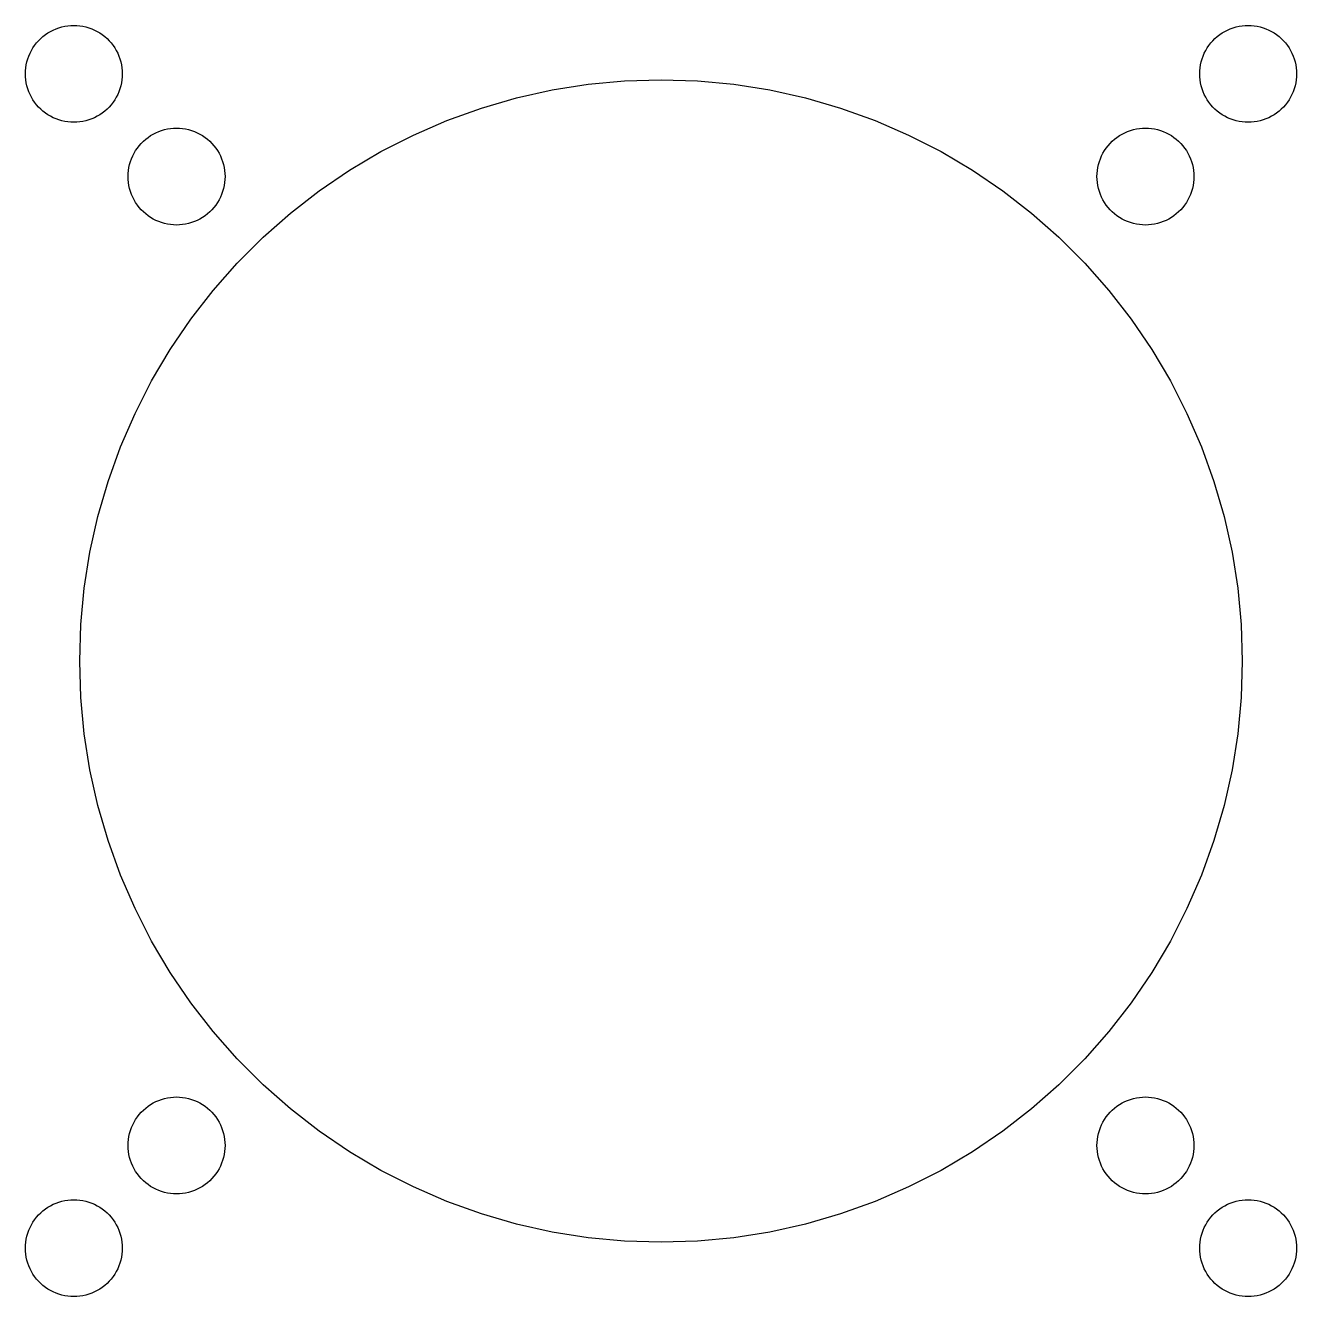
# Model space of a CAD drawing. Header units: metres. Extents: x 0 to 448, y 0 to 625.
# Drawn here: x 280.8 to 346.4, y 279.6 to 345.2 of the extents above; entities that cross this region are included whole.
import ezdxf

# ---------------------------------------------------------------- set-up
doc = ezdxf.new("R2010")
doc.units = ezdxf.units.M

msp = doc.modelspace()

# ---------------------------------------------------------------- linework, layer by layer
for p, q in [((282.38, 345.024), (282.527, 345.078)), ((282.527, 345.078), (282.678, 345.121)), ((282.678, 345.121), (282.832, 345.156)), ((282.832, 345.156), (282.987, 345.18)), ((282.987, 345.18), (283.143, 345.195)), ((283.143, 345.195), (283.3, 345.2)), ((283.3, 345.2), (283.457, 345.195)), ((283.457, 345.195), (283.613, 345.18)), ((283.613, 345.18), (283.768, 345.156)), ((283.768, 345.156), (283.922, 345.121)), ((283.922, 345.121), (284.073, 345.078)), ((284.073, 345.078), (284.22, 345.024)), ((342.98, 345.024), (343.127, 345.078)), ((343.127, 345.078), (343.278, 345.121)), ((343.278, 345.121), (343.432, 345.156)), ((343.432, 345.156), (343.587, 345.18)), ((343.587, 345.18), (343.743, 345.195)), ((343.743, 345.195), (343.9, 345.2)), ((343.9, 345.2), (344.057, 345.195)), ((344.057, 345.195), (344.213, 345.18)), ((344.213, 345.18), (344.368, 345.156)), ((344.368, 345.156), (344.522, 345.121)), ((344.522, 345.121), (344.673, 345.078)), ((344.673, 345.078), (344.82, 345.024)), ((281.374, 344.294), (281.478, 344.411)), ((281.478, 344.411), (281.589, 344.522)), ((281.589, 344.522), (281.706, 344.626)), ((281.706, 344.626), (281.831, 344.723)), ((281.831, 344.723), (281.96, 344.811)), ((281.96, 344.811), (282.096, 344.891)), ((282.096, 344.891), (282.236, 344.962)), ((282.236, 344.962), (282.38, 345.024)), ((284.22, 345.024), (284.364, 344.962)), ((284.364, 344.962), (284.504, 344.891)), ((284.504, 344.891), (284.64, 344.811)), ((284.64, 344.811), (284.769, 344.723)), ((284.769, 344.723), (284.894, 344.626)), ((284.894, 344.626), (285.011, 344.522)), ((285.011, 344.522), (285.122, 344.411)), ((285.122, 344.411), (285.226, 344.294)), ((341.974, 344.294), (342.078, 344.411)), ((342.078, 344.411), (342.189, 344.522)), ((342.189, 344.522), (342.306, 344.626)), ((342.306, 344.626), (342.431, 344.723)), ((342.431, 344.723), (342.56, 344.811)), ((342.56, 344.811), (342.696, 344.891)), ((342.696, 344.891), (342.836, 344.962)), ((342.836, 344.962), (342.98, 345.024)), ((344.82, 345.024), (344.964, 344.962)), ((344.964, 344.962), (345.104, 344.891)), ((345.104, 344.891), (345.24, 344.811)), ((345.24, 344.811), (345.369, 344.723)), ((345.369, 344.723), (345.494, 344.626)), ((345.494, 344.626), (345.611, 344.522)), ((345.611, 344.522), (345.722, 344.411)), ((345.722, 344.411), (345.826, 344.294)), ((280.976, 343.62), (281.038, 343.764)), ((281.038, 343.764), (281.109, 343.904)), ((281.109, 343.904), (281.189, 344.04)), ((281.189, 344.04), (281.277, 344.169)), ((281.277, 344.169), (281.374, 344.294)), ((285.226, 344.294), (285.323, 344.169)), ((285.323, 344.169), (285.411, 344.04)), ((285.411, 344.04), (285.491, 343.904)), ((285.491, 343.904), (285.562, 343.764)), ((285.562, 343.764), (285.624, 343.62)), ((341.576, 343.62), (341.638, 343.764)), ((341.638, 343.764), (341.709, 343.904)), ((341.709, 343.904), (341.789, 344.04)), ((341.789, 344.04), (341.877, 344.169)), ((341.877, 344.169), (341.974, 344.294)), ((345.826, 344.294), (345.923, 344.169)), ((345.923, 344.169), (346.011, 344.04)), ((346.011, 344.04), (346.091, 343.904)), ((346.091, 343.904), (346.162, 343.764)), ((346.162, 343.764), (346.224, 343.62)), ((280.82, 343.013), (280.844, 343.168)), ((280.844, 343.168), (280.879, 343.322)), ((280.879, 343.322), (280.922, 343.473)), ((280.922, 343.473), (280.976, 343.62)), ((285.624, 343.62), (285.678, 343.473)), ((285.678, 343.473), (285.721, 343.322)), ((285.721, 343.322), (285.756, 343.168)), ((285.756, 343.168), (285.78, 343.013)), ((341.42, 343.013), (341.444, 343.168)), ((341.444, 343.168), (341.479, 343.322)), ((341.479, 343.322), (341.522, 343.473)), ((341.522, 343.473), (341.576, 343.62)), ((346.224, 343.62), (346.278, 343.473)), ((346.278, 343.473), (346.321, 343.322)), ((346.321, 343.322), (346.356, 343.168)), ((346.356, 343.168), (346.38, 343.013)), ((280.8, 342.7), (280.805, 342.857)), ((280.805, 342.543), (280.8, 342.7)), ((280.805, 342.857), (280.82, 343.013)), ((280.82, 342.387), (280.805, 342.543)), ((285.78, 343.013), (285.795, 342.857)), ((285.795, 342.543), (285.78, 342.387)), ((285.795, 342.857), (285.8, 342.7)), ((285.8, 342.7), (285.795, 342.543)), ((341.4, 342.7), (341.405, 342.857)), ((341.405, 342.543), (341.4, 342.7)), ((341.405, 342.857), (341.42, 343.013)), ((341.42, 342.387), (341.405, 342.543)), ((346.38, 343.013), (346.395, 342.857)), ((346.395, 342.543), (346.38, 342.387)), ((346.395, 342.857), (346.4, 342.7)), ((346.4, 342.7), (346.395, 342.543)), ((280.844, 342.232), (280.82, 342.387)), ((280.879, 342.078), (280.844, 342.232)), ((280.922, 341.927), (280.879, 342.078)), ((280.976, 341.78), (280.922, 341.927)), ((281.038, 341.636), (280.976, 341.78)), ((285.624, 341.78), (285.562, 341.636)), ((285.678, 341.927), (285.624, 341.78)), ((285.721, 342.078), (285.678, 341.927)), ((285.756, 342.232), (285.721, 342.078)), ((285.78, 342.387), (285.756, 342.232)), ((306.139, 341.457), (307.979, 341.869)), ((307.979, 341.869), (309.84, 342.163)), ((309.84, 342.163), (311.716, 342.341)), ((311.716, 342.341), (313.6, 342.4)), ((313.6, 342.4), (315.484, 342.341)), ((315.484, 342.341), (317.36, 342.163)), ((317.36, 342.163), (319.221, 341.869)), ((319.221, 341.869), (321.061, 341.457)), ((341.444, 342.232), (341.42, 342.387)), ((341.479, 342.078), (341.444, 342.232)), ((341.522, 341.927), (341.479, 342.078)), ((341.576, 341.78), (341.522, 341.927)), ((341.638, 341.636), (341.576, 341.78)), ((346.224, 341.78), (346.162, 341.636)), ((346.278, 341.927), (346.224, 341.78)), ((346.321, 342.078), (346.278, 341.927)), ((346.356, 342.232), (346.321, 342.078)), ((346.38, 342.387), (346.356, 342.232)), ((281.109, 341.496), (281.038, 341.636)), ((281.189, 341.36), (281.109, 341.496)), ((281.277, 341.231), (281.189, 341.36)), ((281.374, 341.106), (281.277, 341.231)), ((285.323, 341.231), (285.226, 341.106)), ((285.411, 341.36), (285.323, 341.231)), ((285.491, 341.496), (285.411, 341.36)), ((285.562, 341.636), (285.491, 341.496)), ((304.329, 340.932), (306.139, 341.457)), ((321.061, 341.457), (322.871, 340.932)), ((341.709, 341.496), (341.638, 341.636)), ((341.789, 341.36), (341.709, 341.496)), ((341.877, 341.231), (341.789, 341.36)), ((341.974, 341.106), (341.877, 341.231)), ((345.923, 341.231), (345.826, 341.106)), ((346.011, 341.36), (345.923, 341.231)), ((346.091, 341.496), (346.011, 341.36)), ((346.162, 341.636), (346.091, 341.496)), ((281.478, 340.989), (281.374, 341.106)), ((281.589, 340.878), (281.478, 340.989)), ((281.706, 340.774), (281.589, 340.878)), ((281.831, 340.677), (281.706, 340.774)), ((281.96, 340.589), (281.831, 340.677)), ((282.096, 340.509), (281.96, 340.589)), ((282.236, 340.438), (282.096, 340.509)), ((284.504, 340.509), (284.364, 340.438)), ((284.64, 340.589), (284.504, 340.509)), ((284.769, 340.677), (284.64, 340.589)), ((284.894, 340.774), (284.769, 340.677)), ((285.011, 340.878), (284.894, 340.774)), ((285.122, 340.989), (285.011, 340.878)), ((285.226, 341.106), (285.122, 340.989)), ((302.556, 340.293), (304.329, 340.932)), ((322.871, 340.932), (324.644, 340.293)), ((342.078, 340.989), (341.974, 341.106)), ((342.189, 340.878), (342.078, 340.989)), ((342.306, 340.774), (342.189, 340.878)), ((342.431, 340.677), (342.306, 340.774)), ((342.56, 340.589), (342.431, 340.677)), ((342.696, 340.509), (342.56, 340.589)), ((342.836, 340.438), (342.696, 340.509)), ((345.104, 340.509), (344.964, 340.438)), ((345.24, 340.589), (345.104, 340.509)), ((345.369, 340.677), (345.24, 340.589)), ((345.494, 340.774), (345.369, 340.677)), ((345.611, 340.878), (345.494, 340.774)), ((345.722, 340.989), (345.611, 340.878)), ((345.826, 341.106), (345.722, 340.989)), ((282.38, 340.376), (282.236, 340.438)), ((282.527, 340.322), (282.38, 340.376)), ((282.678, 340.279), (282.527, 340.322)), ((282.832, 340.244), (282.678, 340.279)), ((282.987, 340.22), (282.832, 340.244)), ((283.143, 340.205), (282.987, 340.22)), ((283.3, 340.2), (283.143, 340.205)), ((283.457, 340.205), (283.3, 340.2)), ((283.613, 340.22), (283.457, 340.205)), ((283.768, 340.244), (283.613, 340.22)), ((283.922, 340.279), (283.768, 340.244)), ((284.073, 340.322), (283.922, 340.279)), ((284.22, 340.376), (284.073, 340.322)), ((284.364, 340.438), (284.22, 340.376)), ((287.827, 339.778), (287.978, 339.821)), ((287.978, 339.821), (288.132, 339.856)), ((288.132, 339.856), (288.287, 339.88)), ((288.287, 339.88), (288.443, 339.895)), ((288.443, 339.895), (288.6, 339.9)), ((288.6, 339.9), (288.757, 339.895)), ((288.757, 339.895), (288.913, 339.88)), ((288.913, 339.88), (289.068, 339.856)), ((289.068, 339.856), (289.222, 339.821)), ((289.222, 339.821), (289.373, 339.778)), ((300.827, 339.545), (302.556, 340.293)), ((324.644, 340.293), (326.373, 339.545)), ((337.827, 339.778), (337.978, 339.821)), ((337.978, 339.821), (338.132, 339.856)), ((338.132, 339.856), (338.287, 339.88)), ((338.287, 339.88), (338.443, 339.895)), ((338.443, 339.895), (338.6, 339.9)), ((338.6, 339.9), (338.757, 339.895)), ((338.757, 339.895), (338.913, 339.88)), ((338.913, 339.88), (339.068, 339.856)), ((339.068, 339.856), (339.222, 339.821)), ((339.222, 339.821), (339.373, 339.778)), ((342.98, 340.376), (342.836, 340.438)), ((343.127, 340.322), (342.98, 340.376)), ((343.278, 340.279), (343.127, 340.322)), ((343.432, 340.244), (343.278, 340.279)), ((343.587, 340.22), (343.432, 340.244)), ((343.743, 340.205), (343.587, 340.22)), ((343.9, 340.2), (343.743, 340.205)), ((344.057, 340.205), (343.9, 340.2)), ((344.213, 340.22), (344.057, 340.205)), ((344.368, 340.244), (344.213, 340.22)), ((344.522, 340.279), (344.368, 340.244)), ((344.673, 340.322), (344.522, 340.279)), ((344.82, 340.376), (344.673, 340.322)), ((344.964, 340.438), (344.82, 340.376)), ((286.778, 339.111), (286.889, 339.222)), ((286.889, 339.222), (287.006, 339.326)), ((287.006, 339.326), (287.131, 339.423)), ((287.131, 339.423), (287.26, 339.511)), ((287.26, 339.511), (287.396, 339.591)), ((287.396, 339.591), (287.536, 339.662)), ((287.536, 339.662), (287.68, 339.724)), ((287.68, 339.724), (287.827, 339.778)), ((289.373, 339.778), (289.52, 339.724)), ((289.52, 339.724), (289.664, 339.662)), ((289.664, 339.662), (289.804, 339.591)), ((289.804, 339.591), (289.94, 339.511)), ((289.94, 339.511), (290.069, 339.423)), ((290.069, 339.423), (290.194, 339.326)), ((290.194, 339.326), (290.311, 339.222)), ((290.311, 339.222), (290.422, 339.111)), ((299.147, 338.689), (300.827, 339.545)), ((326.373, 339.545), (328.053, 338.689)), ((336.778, 339.111), (336.889, 339.222)), ((336.889, 339.222), (337.006, 339.326)), ((337.006, 339.326), (337.131, 339.423)), ((337.131, 339.423), (337.26, 339.511)), ((337.26, 339.511), (337.396, 339.591)), ((337.396, 339.591), (337.536, 339.662)), ((337.536, 339.662), (337.68, 339.724)), ((337.68, 339.724), (337.827, 339.778)), ((339.373, 339.778), (339.52, 339.724)), ((339.52, 339.724), (339.664, 339.662)), ((339.664, 339.662), (339.804, 339.591)), ((339.804, 339.591), (339.94, 339.511)), ((339.94, 339.511), (340.069, 339.423)), ((340.069, 339.423), (340.194, 339.326)), ((340.194, 339.326), (340.311, 339.222)), ((340.311, 339.222), (340.422, 339.111)), ((286.338, 338.464), (286.409, 338.604)), ((286.409, 338.604), (286.489, 338.74)), ((286.489, 338.74), (286.577, 338.869)), ((286.577, 338.869), (286.674, 338.994)), ((286.674, 338.994), (286.778, 339.111)), ((290.422, 339.111), (290.526, 338.994)), ((290.526, 338.994), (290.623, 338.869)), ((290.623, 338.869), (290.711, 338.74)), ((290.711, 338.74), (290.791, 338.604)), ((290.791, 338.604), (290.862, 338.464)), ((297.525, 337.73), (299.147, 338.689)), ((328.053, 338.689), (329.675, 337.73)), ((336.338, 338.464), (336.409, 338.604)), ((336.409, 338.604), (336.489, 338.74)), ((336.489, 338.74), (336.577, 338.869)), ((336.577, 338.869), (336.674, 338.994)), ((336.674, 338.994), (336.778, 339.111)), ((340.422, 339.111), (340.526, 338.994)), ((340.526, 338.994), (340.623, 338.869)), ((340.623, 338.869), (340.711, 338.74)), ((340.711, 338.74), (340.791, 338.604)), ((340.791, 338.604), (340.862, 338.464)), ((286.12, 337.713), (286.144, 337.868)), ((286.144, 337.868), (286.179, 338.022)), ((286.179, 338.022), (286.222, 338.173)), ((286.222, 338.173), (286.276, 338.32)), ((286.276, 338.32), (286.338, 338.464)), ((290.862, 338.464), (290.924, 338.32)), ((290.924, 338.32), (290.978, 338.173)), ((290.978, 338.173), (291.021, 338.022)), ((291.021, 338.022), (291.056, 337.868)), ((291.056, 337.868), (291.08, 337.713)), ((336.12, 337.713), (336.144, 337.868)), ((336.144, 337.868), (336.179, 338.022)), ((336.179, 338.022), (336.222, 338.173)), ((336.222, 338.173), (336.276, 338.32)), ((336.276, 338.32), (336.338, 338.464)), ((340.862, 338.464), (340.924, 338.32)), ((340.924, 338.32), (340.978, 338.173)), ((340.978, 338.173), (341.021, 338.022)), ((341.021, 338.022), (341.056, 337.868)), ((341.056, 337.868), (341.08, 337.713)), ((286.1, 337.4), (286.105, 337.557)), ((286.105, 337.243), (286.1, 337.4)), ((286.105, 337.557), (286.12, 337.713)), ((286.12, 337.087), (286.105, 337.243)), ((291.08, 337.713), (291.095, 337.557)), ((291.095, 337.243), (291.08, 337.087)), ((291.095, 337.557), (291.1, 337.4)), ((291.1, 337.4), (291.095, 337.243)), ((295.966, 336.671), (297.525, 337.73)), ((329.675, 337.73), (331.234, 336.671)), ((336.1, 337.4), (336.105, 337.557)), ((336.105, 337.243), (336.1, 337.4)), ((336.105, 337.557), (336.12, 337.713)), ((336.12, 337.087), (336.105, 337.243)), ((341.08, 337.713), (341.095, 337.557)), ((341.095, 337.243), (341.08, 337.087)), ((341.095, 337.557), (341.1, 337.4)), ((341.1, 337.4), (341.095, 337.243)), ((286.144, 336.932), (286.12, 337.087)), ((286.179, 336.778), (286.144, 336.932)), ((286.222, 336.627), (286.179, 336.778)), ((286.276, 336.48), (286.222, 336.627)), ((290.978, 336.627), (290.924, 336.48)), ((291.021, 336.778), (290.978, 336.627)), ((291.056, 336.932), (291.021, 336.778)), ((291.08, 337.087), (291.056, 336.932)), ((294.477, 335.515), (295.966, 336.671)), ((331.234, 336.671), (332.723, 335.515)), ((336.144, 336.932), (336.12, 337.087)), ((336.179, 336.778), (336.144, 336.932)), ((336.222, 336.627), (336.179, 336.778)), ((336.276, 336.48), (336.222, 336.627)), ((340.978, 336.627), (340.924, 336.48)), ((341.021, 336.778), (340.978, 336.627)), ((341.056, 336.932), (341.021, 336.778)), ((341.08, 337.087), (341.056, 336.932)), ((286.338, 336.336), (286.276, 336.48)), ((286.409, 336.196), (286.338, 336.336)), ((286.489, 336.06), (286.409, 336.196)), ((286.577, 335.931), (286.489, 336.06)), ((286.674, 335.806), (286.577, 335.931)), ((290.623, 335.931), (290.526, 335.806)), ((290.711, 336.06), (290.623, 335.931)), ((290.791, 336.196), (290.711, 336.06)), ((290.862, 336.336), (290.791, 336.196)), ((290.924, 336.48), (290.862, 336.336)), ((336.338, 336.336), (336.276, 336.48)), ((336.409, 336.196), (336.338, 336.336)), ((336.489, 336.06), (336.409, 336.196)), ((336.577, 335.931), (336.489, 336.06)), ((336.674, 335.806), (336.577, 335.931)), ((340.623, 335.931), (340.526, 335.806)), ((340.711, 336.06), (340.623, 335.931)), ((340.791, 336.196), (340.711, 336.06)), ((340.862, 336.336), (340.791, 336.196)), ((340.924, 336.48), (340.862, 336.336)), ((286.778, 335.689), (286.674, 335.806)), ((286.889, 335.578), (286.778, 335.689)), ((287.006, 335.474), (286.889, 335.578)), ((287.131, 335.377), (287.006, 335.474)), ((287.26, 335.289), (287.131, 335.377)), ((287.396, 335.209), (287.26, 335.289)), ((289.94, 335.289), (289.804, 335.209)), ((290.069, 335.377), (289.94, 335.289)), ((290.194, 335.474), (290.069, 335.377)), ((290.311, 335.578), (290.194, 335.474)), ((290.422, 335.689), (290.311, 335.578)), ((290.526, 335.806), (290.422, 335.689)), ((293.064, 334.269), (294.477, 335.515)), ((332.723, 335.515), (334.136, 334.269)), ((336.778, 335.689), (336.674, 335.806)), ((336.889, 335.578), (336.778, 335.689)), ((337.006, 335.474), (336.889, 335.578)), ((337.131, 335.377), (337.006, 335.474)), ((337.26, 335.289), (337.131, 335.377)), ((337.396, 335.209), (337.26, 335.289)), ((339.94, 335.289), (339.804, 335.209)), ((340.069, 335.377), (339.94, 335.289)), ((340.194, 335.474), (340.069, 335.377)), ((340.311, 335.578), (340.194, 335.474)), ((340.422, 335.689), (340.311, 335.578)), ((340.526, 335.806), (340.422, 335.689)), ((287.536, 335.138), (287.396, 335.209)), ((287.68, 335.076), (287.536, 335.138)), ((287.827, 335.022), (287.68, 335.076)), ((287.978, 334.979), (287.827, 335.022)), ((288.132, 334.944), (287.978, 334.979)), ((288.287, 334.92), (288.132, 334.944)), ((288.443, 334.905), (288.287, 334.92)), ((288.6, 334.9), (288.443, 334.905)), ((288.757, 334.905), (288.6, 334.9)), ((288.913, 334.92), (288.757, 334.905)), ((289.068, 334.944), (288.913, 334.92)), ((289.222, 334.979), (289.068, 334.944)), ((289.373, 335.022), (289.222, 334.979)), ((289.52, 335.076), (289.373, 335.022)), ((289.664, 335.138), (289.52, 335.076)), ((289.804, 335.209), (289.664, 335.138)), ((337.536, 335.138), (337.396, 335.209)), ((337.68, 335.076), (337.536, 335.138)), ((337.827, 335.022), (337.68, 335.076)), ((337.978, 334.979), (337.827, 335.022)), ((338.132, 334.944), (337.978, 334.979)), ((338.287, 334.92), (338.132, 334.944)), ((338.443, 334.905), (338.287, 334.92)), ((338.6, 334.9), (338.443, 334.905)), ((338.757, 334.905), (338.6, 334.9)), ((338.913, 334.92), (338.757, 334.905)), ((339.068, 334.944), (338.913, 334.92)), ((339.222, 334.979), (339.068, 334.944)), ((339.373, 335.022), (339.222, 334.979)), ((339.52, 335.076), (339.373, 335.022)), ((339.664, 335.138), (339.52, 335.076)), ((339.804, 335.209), (339.664, 335.138)), ((291.731, 332.936), (293.064, 334.269)), ((334.136, 334.269), (335.469, 332.936)), ((290.485, 331.523), (291.731, 332.936)), ((335.469, 332.936), (336.715, 331.523)), ((289.329, 330.034), (290.485, 331.523)), ((336.715, 331.523), (337.871, 330.034)), ((288.27, 328.475), (289.329, 330.034)), ((337.871, 330.034), (338.93, 328.475)), ((287.311, 326.853), (288.27, 328.475)), ((338.93, 328.475), (339.889, 326.853)), ((286.455, 325.173), (287.311, 326.853)), ((339.889, 326.853), (340.745, 325.173)), ((285.707, 323.444), (286.455, 325.173)), ((340.745, 325.173), (341.493, 323.444)), ((285.068, 321.671), (285.707, 323.444)), ((341.493, 323.444), (342.132, 321.671)), ((284.543, 319.861), (285.068, 321.671)), ((342.132, 321.671), (342.658, 319.861)), ((284.131, 318.021), (284.543, 319.861)), ((342.658, 319.861), (343.069, 318.021)), ((283.837, 316.16), (284.131, 318.021)), ((343.069, 318.021), (343.363, 316.16)), ((283.659, 314.284), (283.837, 316.16)), ((343.363, 316.16), (343.541, 314.284)), ((283.6, 312.4), (283.659, 314.284)), ((343.541, 314.284), (343.6, 312.4)), ((283.659, 310.516), (283.6, 312.4)), ((343.6, 312.4), (343.541, 310.516)), ((283.837, 308.64), (283.659, 310.516)), ((343.541, 310.516), (343.363, 308.64)), ((284.131, 306.779), (283.837, 308.64)), ((343.363, 308.64), (343.069, 306.779)), ((284.543, 304.939), (284.131, 306.779)), ((343.069, 306.779), (342.658, 304.939)), ((285.068, 303.129), (284.543, 304.939)), ((342.658, 304.939), (342.132, 303.129)), ((285.707, 301.356), (285.068, 303.129)), ((342.132, 303.129), (341.493, 301.356)), ((286.455, 299.627), (285.707, 301.356)), ((341.493, 301.356), (340.745, 299.627)), ((287.311, 297.947), (286.455, 299.627)), ((340.745, 299.627), (339.889, 297.947)), ((288.27, 296.325), (287.311, 297.947)), ((339.889, 297.947), (338.93, 296.325)), ((289.329, 294.766), (288.27, 296.325)), ((338.93, 296.325), (337.871, 294.766)), ((290.485, 293.277), (289.329, 294.766)), ((337.871, 294.766), (336.715, 293.277)), ((291.731, 291.864), (290.485, 293.277)), ((336.715, 293.277), (335.469, 291.864)), ((293.064, 290.531), (291.731, 291.864)), ((335.469, 291.864), (334.136, 290.531)), ((294.477, 289.285), (293.064, 290.531)), ((334.136, 290.531), (332.723, 289.285)), ((286.889, 289.222), (287.006, 289.326)), ((287.006, 289.326), (287.131, 289.423)), ((287.131, 289.423), (287.26, 289.511)), ((287.26, 289.511), (287.396, 289.591)), ((287.396, 289.591), (287.536, 289.662)), ((287.536, 289.662), (287.68, 289.724)), ((287.68, 289.724), (287.827, 289.778)), ((287.827, 289.778), (287.978, 289.821)), ((287.978, 289.821), (288.132, 289.856)), ((288.132, 289.856), (288.287, 289.88)), ((288.287, 289.88), (288.443, 289.895)), ((288.443, 289.895), (288.6, 289.9)), ((288.6, 289.9), (288.757, 289.895)), ((288.757, 289.895), (288.913, 289.88)), ((288.913, 289.88), (289.068, 289.856)), ((289.068, 289.856), (289.222, 289.821)), ((289.222, 289.821), (289.373, 289.778)), ((289.373, 289.778), (289.52, 289.724)), ((289.52, 289.724), (289.664, 289.662)), ((289.664, 289.662), (289.804, 289.591)), ((289.804, 289.591), (289.94, 289.511)), ((289.94, 289.511), (290.069, 289.423)), ((290.069, 289.423), (290.194, 289.326)), ((290.194, 289.326), (290.311, 289.222)), ((336.889, 289.222), (337.006, 289.326)), ((337.006, 289.326), (337.131, 289.423)), ((337.131, 289.423), (337.26, 289.511)), ((337.26, 289.511), (337.396, 289.591)), ((337.396, 289.591), (337.536, 289.662)), ((337.536, 289.662), (337.68, 289.724)), ((337.68, 289.724), (337.827, 289.778)), ((337.827, 289.778), (337.978, 289.821)), ((337.978, 289.821), (338.132, 289.856)), ((338.132, 289.856), (338.287, 289.88)), ((338.287, 289.88), (338.443, 289.895)), ((338.443, 289.895), (338.6, 289.9)), ((338.6, 289.9), (338.757, 289.895)), ((338.757, 289.895), (338.913, 289.88)), ((338.913, 289.88), (339.068, 289.856)), ((339.068, 289.856), (339.222, 289.821)), ((339.222, 289.821), (339.373, 289.778)), ((339.373, 289.778), (339.52, 289.724)), ((339.52, 289.724), (339.664, 289.662)), ((339.664, 289.662), (339.804, 289.591)), ((339.804, 289.591), (339.94, 289.511)), ((339.94, 289.511), (340.069, 289.423)), ((340.069, 289.423), (340.194, 289.326)), ((340.194, 289.326), (340.311, 289.222)), ((286.409, 288.604), (286.489, 288.74)), ((286.489, 288.74), (286.577, 288.869)), ((286.577, 288.869), (286.674, 288.994)), ((286.674, 288.994), (286.778, 289.111)), ((286.778, 289.111), (286.889, 289.222)), ((290.311, 289.222), (290.422, 289.111)), ((290.422, 289.111), (290.526, 288.994)), ((290.526, 288.994), (290.623, 288.869)), ((290.623, 288.869), (290.711, 288.74)), ((290.711, 288.74), (290.791, 288.604)), ((295.966, 288.129), (294.477, 289.285)), ((332.723, 289.285), (331.234, 288.129)), ((336.409, 288.604), (336.489, 288.74)), ((336.489, 288.74), (336.577, 288.869)), ((336.577, 288.869), (336.674, 288.994)), ((336.674, 288.994), (336.778, 289.111)), ((336.778, 289.111), (336.889, 289.222)), ((340.311, 289.222), (340.422, 289.111)), ((340.422, 289.111), (340.526, 288.994)), ((340.526, 288.994), (340.623, 288.869)), ((340.623, 288.869), (340.711, 288.74)), ((340.711, 288.74), (340.791, 288.604)), ((286.144, 287.868), (286.179, 288.022)), ((286.179, 288.022), (286.222, 288.173)), ((286.222, 288.173), (286.276, 288.32)), ((286.276, 288.32), (286.338, 288.464)), ((286.338, 288.464), (286.409, 288.604)), ((290.791, 288.604), (290.862, 288.464)), ((290.862, 288.464), (290.924, 288.32)), ((290.924, 288.32), (290.978, 288.173)), ((290.978, 288.173), (291.021, 288.022)), ((291.021, 288.022), (291.056, 287.868)), ((297.525, 287.07), (295.966, 288.129)), ((331.234, 288.129), (329.675, 287.07)), ((336.144, 287.868), (336.179, 288.022)), ((336.179, 288.022), (336.222, 288.173)), ((336.222, 288.173), (336.276, 288.32)), ((336.276, 288.32), (336.338, 288.464)), ((336.338, 288.464), (336.409, 288.604)), ((340.791, 288.604), (340.862, 288.464)), ((340.862, 288.464), (340.924, 288.32)), ((340.924, 288.32), (340.978, 288.173)), ((340.978, 288.173), (341.021, 288.022)), ((341.021, 288.022), (341.056, 287.868)), ((286.1, 287.4), (286.105, 287.557)), ((286.105, 287.243), (286.1, 287.4)), ((286.105, 287.557), (286.12, 287.713)), ((286.12, 287.713), (286.144, 287.868)), ((291.056, 287.868), (291.08, 287.713)), ((291.08, 287.713), (291.095, 287.557)), ((291.095, 287.557), (291.1, 287.4)), ((291.1, 287.4), (291.095, 287.243)), ((336.1, 287.4), (336.105, 287.557)), ((336.105, 287.243), (336.1, 287.4)), ((336.105, 287.557), (336.12, 287.713)), ((336.12, 287.713), (336.144, 287.868)), ((341.056, 287.868), (341.08, 287.713)), ((341.08, 287.713), (341.095, 287.557)), ((341.095, 287.557), (341.1, 287.4)), ((341.1, 287.4), (341.095, 287.243)), ((286.12, 287.087), (286.105, 287.243)), ((286.144, 286.932), (286.12, 287.087)), ((286.179, 286.778), (286.144, 286.932)), ((286.222, 286.627), (286.179, 286.778)), ((291.021, 286.778), (290.978, 286.627)), ((291.056, 286.932), (291.021, 286.778)), ((291.08, 287.087), (291.056, 286.932)), ((291.095, 287.243), (291.08, 287.087)), ((299.147, 286.111), (297.525, 287.07)), ((329.675, 287.07), (328.053, 286.111)), ((336.12, 287.087), (336.105, 287.243)), ((336.144, 286.932), (336.12, 287.087)), ((336.179, 286.778), (336.144, 286.932)), ((336.222, 286.627), (336.179, 286.778)), ((341.021, 286.778), (340.978, 286.627)), ((341.056, 286.932), (341.021, 286.778)), ((341.08, 287.087), (341.056, 286.932)), ((341.095, 287.243), (341.08, 287.087)), ((286.276, 286.48), (286.222, 286.627)), ((286.338, 286.336), (286.276, 286.48)), ((286.409, 286.196), (286.338, 286.336)), ((286.489, 286.06), (286.409, 286.196)), ((286.577, 285.931), (286.489, 286.06)), ((290.711, 286.06), (290.623, 285.931)), ((290.791, 286.196), (290.711, 286.06)), ((290.862, 286.336), (290.791, 286.196)), ((290.924, 286.48), (290.862, 286.336)), ((290.978, 286.627), (290.924, 286.48)), ((300.827, 285.255), (299.147, 286.111)), ((328.053, 286.111), (326.373, 285.255)), ((336.276, 286.48), (336.222, 286.627)), ((336.338, 286.336), (336.276, 286.48)), ((336.409, 286.196), (336.338, 286.336)), ((336.489, 286.06), (336.409, 286.196)), ((336.577, 285.931), (336.489, 286.06)), ((340.711, 286.06), (340.623, 285.931)), ((340.791, 286.196), (340.711, 286.06)), ((340.862, 286.336), (340.791, 286.196)), ((340.924, 286.48), (340.862, 286.336)), ((340.978, 286.627), (340.924, 286.48)), ((286.674, 285.806), (286.577, 285.931)), ((286.778, 285.689), (286.674, 285.806)), ((286.889, 285.578), (286.778, 285.689)), ((287.006, 285.474), (286.889, 285.578)), ((287.131, 285.377), (287.006, 285.474)), ((287.26, 285.289), (287.131, 285.377)), ((290.069, 285.377), (289.94, 285.289)), ((290.194, 285.474), (290.069, 285.377)), ((290.311, 285.578), (290.194, 285.474)), ((290.422, 285.689), (290.311, 285.578)), ((290.526, 285.806), (290.422, 285.689)), ((290.623, 285.931), (290.526, 285.806)), ((336.674, 285.806), (336.577, 285.931)), ((336.778, 285.689), (336.674, 285.806)), ((336.889, 285.578), (336.778, 285.689)), ((337.006, 285.474), (336.889, 285.578)), ((337.131, 285.377), (337.006, 285.474)), ((337.26, 285.289), (337.131, 285.377)), ((340.069, 285.377), (339.94, 285.289)), ((340.194, 285.474), (340.069, 285.377)), ((340.311, 285.578), (340.194, 285.474)), ((340.422, 285.689), (340.311, 285.578)), ((340.526, 285.806), (340.422, 285.689)), ((340.623, 285.931), (340.526, 285.806)), ((287.396, 285.209), (287.26, 285.289)), ((287.536, 285.138), (287.396, 285.209)), ((287.68, 285.076), (287.536, 285.138)), ((287.827, 285.022), (287.68, 285.076)), ((287.978, 284.979), (287.827, 285.022)), ((288.132, 284.944), (287.978, 284.979)), ((288.287, 284.92), (288.132, 284.944)), ((288.443, 284.905), (288.287, 284.92)), ((288.6, 284.9), (288.443, 284.905)), ((288.757, 284.905), (288.6, 284.9)), ((288.913, 284.92), (288.757, 284.905)), ((289.068, 284.944), (288.913, 284.92)), ((289.222, 284.979), (289.068, 284.944)), ((289.373, 285.022), (289.222, 284.979)), ((289.52, 285.076), (289.373, 285.022)), ((289.664, 285.138), (289.52, 285.076)), ((289.804, 285.209), (289.664, 285.138)), ((289.94, 285.289), (289.804, 285.209)), ((302.556, 284.507), (300.827, 285.255)), ((326.373, 285.255), (324.644, 284.507)), ((337.396, 285.209), (337.26, 285.289)), ((337.536, 285.138), (337.396, 285.209)), ((337.68, 285.076), (337.536, 285.138)), ((337.827, 285.022), (337.68, 285.076)), ((337.978, 284.979), (337.827, 285.022)), ((338.132, 284.944), (337.978, 284.979)), ((338.287, 284.92), (338.132, 284.944)), ((338.443, 284.905), (338.287, 284.92)), ((338.6, 284.9), (338.443, 284.905)), ((338.757, 284.905), (338.6, 284.9)), ((338.913, 284.92), (338.757, 284.905)), ((339.068, 284.944), (338.913, 284.92)), ((339.222, 284.979), (339.068, 284.944)), ((339.373, 285.022), (339.222, 284.979)), ((339.52, 285.076), (339.373, 285.022)), ((339.664, 285.138), (339.52, 285.076)), ((339.804, 285.209), (339.664, 285.138)), ((339.94, 285.289), (339.804, 285.209)), ((281.706, 284.026), (281.831, 284.123)), ((281.831, 284.123), (281.96, 284.211)), ((281.96, 284.211), (282.096, 284.291)), ((282.096, 284.291), (282.236, 284.362)), ((282.236, 284.362), (282.38, 284.424)), ((282.38, 284.424), (282.527, 284.478)), ((282.527, 284.478), (282.678, 284.521)), ((282.678, 284.521), (282.832, 284.556)), ((282.832, 284.556), (282.987, 284.58)), ((282.987, 284.58), (283.143, 284.595)), ((283.143, 284.595), (283.3, 284.6)), ((283.3, 284.6), (283.457, 284.595)), ((283.457, 284.595), (283.613, 284.58)), ((283.613, 284.58), (283.768, 284.556)), ((283.768, 284.556), (283.922, 284.521)), ((283.922, 284.521), (284.073, 284.478)), ((284.073, 284.478), (284.22, 284.424)), ((284.22, 284.424), (284.364, 284.362)), ((284.364, 284.362), (284.504, 284.291)), ((284.504, 284.291), (284.64, 284.211)), ((284.64, 284.211), (284.769, 284.123)), ((284.769, 284.123), (284.894, 284.026)), ((304.329, 283.868), (302.556, 284.507)), ((324.644, 284.507), (322.871, 283.868)), ((342.306, 284.026), (342.431, 284.123)), ((342.431, 284.123), (342.56, 284.211)), ((342.56, 284.211), (342.696, 284.291)), ((342.696, 284.291), (342.836, 284.362)), ((342.836, 284.362), (342.98, 284.424)), ((342.98, 284.424), (343.127, 284.478)), ((343.127, 284.478), (343.278, 284.521)), ((343.278, 284.521), (343.432, 284.556)), ((343.432, 284.556), (343.587, 284.58)), ((343.587, 284.58), (343.743, 284.595)), ((343.743, 284.595), (343.9, 284.6)), ((343.9, 284.6), (344.057, 284.595)), ((344.057, 284.595), (344.213, 284.58)), ((344.213, 284.58), (344.368, 284.556)), ((344.368, 284.556), (344.522, 284.521)), ((344.522, 284.521), (344.673, 284.478)), ((344.673, 284.478), (344.82, 284.424)), ((344.82, 284.424), (344.964, 284.362)), ((344.964, 284.362), (345.104, 284.291)), ((345.104, 284.291), (345.24, 284.211)), ((345.24, 284.211), (345.369, 284.123)), ((345.369, 284.123), (345.494, 284.026)), ((281.109, 283.304), (281.189, 283.44)), ((281.189, 283.44), (281.277, 283.569)), ((281.277, 283.569), (281.374, 283.694)), ((281.374, 283.694), (281.478, 283.811)), ((281.478, 283.811), (281.589, 283.922)), ((281.589, 283.922), (281.706, 284.026)), ((284.894, 284.026), (285.011, 283.922)), ((285.011, 283.922), (285.122, 283.811)), ((285.122, 283.811), (285.226, 283.694)), ((285.226, 283.694), (285.323, 283.569)), ((285.323, 283.569), (285.411, 283.44)), ((285.411, 283.44), (285.491, 283.304)), ((306.139, 283.342), (304.329, 283.868)), ((322.871, 283.868), (321.061, 283.342)), ((341.709, 283.304), (341.789, 283.44)), ((341.789, 283.44), (341.877, 283.569)), ((341.877, 283.569), (341.974, 283.694)), ((341.974, 283.694), (342.078, 283.811)), ((342.078, 283.811), (342.189, 283.922)), ((342.189, 283.922), (342.306, 284.026)), ((345.494, 284.026), (345.611, 283.922)), ((345.611, 283.922), (345.722, 283.811)), ((345.722, 283.811), (345.826, 283.694)), ((345.826, 283.694), (345.923, 283.569)), ((345.923, 283.569), (346.011, 283.44)), ((346.011, 283.44), (346.091, 283.304)), ((280.879, 282.722), (280.922, 282.873)), ((280.922, 282.873), (280.976, 283.02)), ((280.976, 283.02), (281.038, 283.164)), ((281.038, 283.164), (281.109, 283.304)), ((285.491, 283.304), (285.562, 283.164)), ((285.562, 283.164), (285.624, 283.02)), ((285.624, 283.02), (285.678, 282.873)), ((285.678, 282.873), (285.721, 282.722)), ((307.979, 282.931), (306.139, 283.342)), ((309.84, 282.637), (307.979, 282.931)), ((319.221, 282.931), (317.36, 282.637)), ((321.061, 283.342), (319.221, 282.931)), ((341.479, 282.722), (341.522, 282.873)), ((341.522, 282.873), (341.576, 283.02)), ((341.576, 283.02), (341.638, 283.164)), ((341.638, 283.164), (341.709, 283.304)), ((346.091, 283.304), (346.162, 283.164)), ((346.162, 283.164), (346.224, 283.02)), ((346.224, 283.02), (346.278, 282.873)), ((346.278, 282.873), (346.321, 282.722)), ((280.8, 282.1), (280.805, 282.257)), ((280.805, 281.943), (280.8, 282.1)), ((280.805, 282.257), (280.82, 282.413)), ((280.82, 282.413), (280.844, 282.568)), ((280.844, 282.568), (280.879, 282.722)), ((285.721, 282.722), (285.756, 282.568)), ((285.756, 282.568), (285.78, 282.413)), ((285.78, 282.413), (285.795, 282.257)), ((285.795, 282.257), (285.8, 282.1)), ((285.8, 282.1), (285.795, 281.943)), ((311.716, 282.459), (309.84, 282.637)), ((313.6, 282.4), (311.716, 282.459)), ((315.484, 282.459), (313.6, 282.4)), ((317.36, 282.637), (315.484, 282.459)), ((341.4, 282.1), (341.405, 282.257)), ((341.405, 281.943), (341.4, 282.1)), ((341.405, 282.257), (341.42, 282.413)), ((341.42, 282.413), (341.444, 282.568)), ((341.444, 282.568), (341.479, 282.722)), ((346.321, 282.722), (346.356, 282.568)), ((346.356, 282.568), (346.38, 282.413)), ((346.38, 282.413), (346.395, 282.257)), ((346.395, 282.257), (346.4, 282.1)), ((346.4, 282.1), (346.395, 281.943)), ((280.82, 281.787), (280.805, 281.943)), ((280.844, 281.632), (280.82, 281.787)), ((280.879, 281.478), (280.844, 281.632)), ((280.922, 281.327), (280.879, 281.478)), ((285.721, 281.478), (285.678, 281.327)), ((285.756, 281.632), (285.721, 281.478)), ((285.78, 281.787), (285.756, 281.632)), ((285.795, 281.943), (285.78, 281.787)), ((341.42, 281.787), (341.405, 281.943)), ((341.444, 281.632), (341.42, 281.787)), ((341.479, 281.478), (341.444, 281.632)), ((341.522, 281.327), (341.479, 281.478)), ((346.321, 281.478), (346.278, 281.327)), ((346.356, 281.632), (346.321, 281.478)), ((346.38, 281.787), (346.356, 281.632)), ((346.395, 281.943), (346.38, 281.787)), ((280.976, 281.18), (280.922, 281.327)), ((281.038, 281.036), (280.976, 281.18)), ((281.109, 280.896), (281.038, 281.036)), ((281.189, 280.76), (281.109, 280.896)), ((285.491, 280.896), (285.411, 280.76)), ((285.562, 281.036), (285.491, 280.896)), ((285.624, 281.18), (285.562, 281.036)), ((285.678, 281.327), (285.624, 281.18)), ((341.576, 281.18), (341.522, 281.327)), ((341.638, 281.036), (341.576, 281.18)), ((341.709, 280.896), (341.638, 281.036)), ((341.789, 280.76), (341.709, 280.896)), ((346.091, 280.896), (346.011, 280.76)), ((346.162, 281.036), (346.091, 280.896)), ((346.224, 281.18), (346.162, 281.036)), ((346.278, 281.327), (346.224, 281.18)), ((281.277, 280.631), (281.189, 280.76)), ((281.374, 280.506), (281.277, 280.631)), ((281.478, 280.389), (281.374, 280.506)), ((281.589, 280.278), (281.478, 280.389)), ((281.706, 280.174), (281.589, 280.278)), ((281.831, 280.077), (281.706, 280.174)), ((284.894, 280.174), (284.769, 280.077)), ((285.011, 280.278), (284.894, 280.174)), ((285.122, 280.389), (285.011, 280.278)), ((285.226, 280.506), (285.122, 280.389)), ((285.323, 280.631), (285.226, 280.506)), ((285.411, 280.76), (285.323, 280.631)), ((341.877, 280.631), (341.789, 280.76)), ((341.974, 280.506), (341.877, 280.631)), ((342.078, 280.389), (341.974, 280.506)), ((342.189, 280.278), (342.078, 280.389)), ((342.306, 280.174), (342.189, 280.278)), ((342.431, 280.077), (342.306, 280.174)), ((345.494, 280.174), (345.369, 280.077)), ((345.611, 280.278), (345.494, 280.174)), ((345.722, 280.389), (345.611, 280.278)), ((345.826, 280.506), (345.722, 280.389)), ((345.923, 280.631), (345.826, 280.506)), ((346.011, 280.76), (345.923, 280.631)), ((281.96, 279.989), (281.831, 280.077)), ((282.096, 279.909), (281.96, 279.989)), ((282.236, 279.838), (282.096, 279.909)), ((282.38, 279.776), (282.236, 279.838)), ((282.527, 279.722), (282.38, 279.776)), ((282.678, 279.679), (282.527, 279.722)), ((282.832, 279.644), (282.678, 279.679)), ((282.987, 279.62), (282.832, 279.644)), ((283.143, 279.605), (282.987, 279.62)), ((283.3, 279.6), (283.143, 279.605)), ((283.457, 279.605), (283.3, 279.6)), ((283.613, 279.62), (283.457, 279.605)), ((283.768, 279.644), (283.613, 279.62)), ((283.922, 279.679), (283.768, 279.644)), ((284.073, 279.722), (283.922, 279.679)), ((284.22, 279.776), (284.073, 279.722)), ((284.364, 279.838), (284.22, 279.776)), ((284.504, 279.909), (284.364, 279.838)), ((284.64, 279.989), (284.504, 279.909)), ((284.769, 280.077), (284.64, 279.989)), ((342.56, 279.989), (342.431, 280.077)), ((342.696, 279.909), (342.56, 279.989)), ((342.836, 279.838), (342.696, 279.909)), ((342.98, 279.776), (342.836, 279.838)), ((343.127, 279.722), (342.98, 279.776)), ((343.278, 279.679), (343.127, 279.722)), ((343.432, 279.644), (343.278, 279.679)), ((343.587, 279.62), (343.432, 279.644)), ((343.743, 279.605), (343.587, 279.62)), ((343.9, 279.6), (343.743, 279.605)), ((344.057, 279.605), (343.9, 279.6)), ((344.213, 279.62), (344.057, 279.605)), ((344.368, 279.644), (344.213, 279.62)), ((344.522, 279.679), (344.368, 279.644)), ((344.673, 279.722), (344.522, 279.679)), ((344.82, 279.776), (344.673, 279.722)), ((344.964, 279.838), (344.82, 279.776)), ((345.104, 279.909), (344.964, 279.838)), ((345.24, 279.989), (345.104, 279.909)), ((345.369, 280.077), (345.24, 279.989))]:
    msp.add_line(p, q)

doc.saveas('drawing.dxf')
